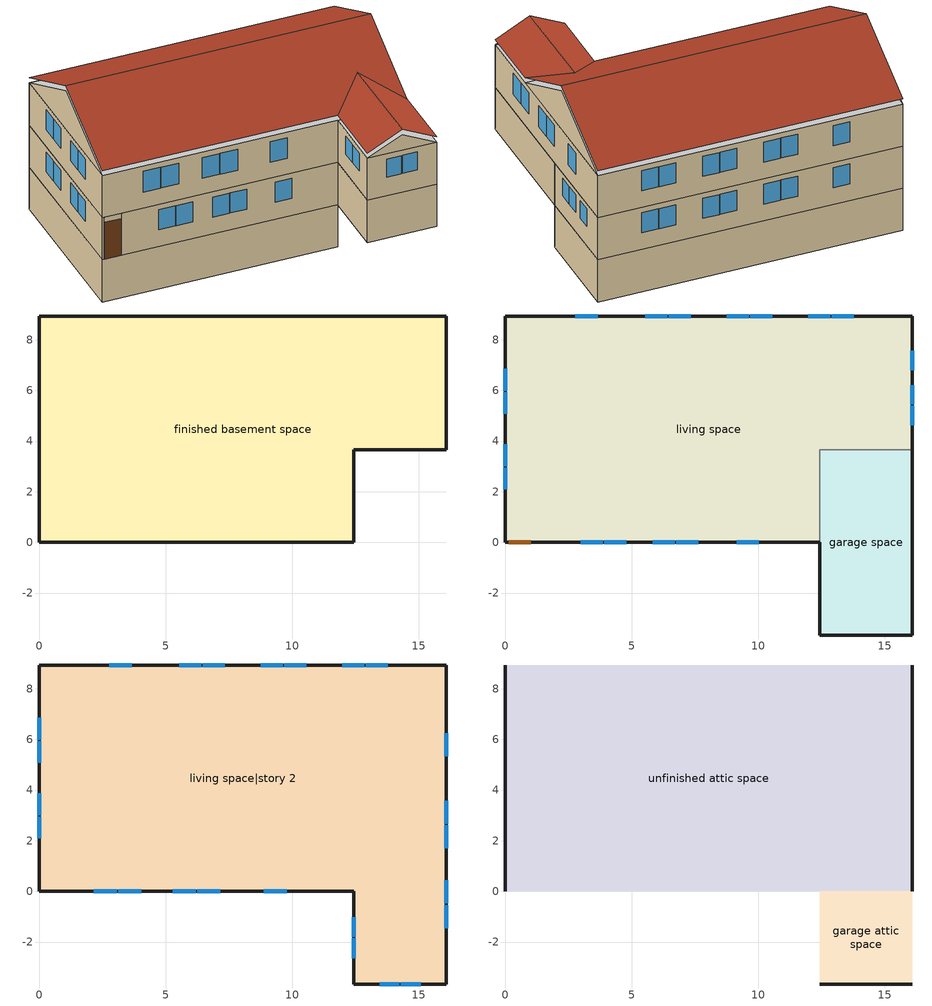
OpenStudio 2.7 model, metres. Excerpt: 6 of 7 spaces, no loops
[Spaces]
finished basement space
 floor foundation (FloorFndGrndFinB): 0,0 0,8.94 16.09,8.94 16.09,3.66 12.43,3.66 12.43,0 z-2.44
 wall foundation (WallFndGrndFinB): 0,8.94 0,0 12.43,0 12.43,3.66 16.09,3.66 16.09,8.94 0,8.94 z-2.44:0
garage space
 floor foundation (FloorFndGrndUnfinSlab): 12.43,-3.66 12.43,3.66 16.09,3.66 16.09,-3.66 z0
 wall outside (WallExtUninsUnfin): 12.43,0 12.43,-3.66 16.09,-3.66 16.09,3.66 z0:2.44
 wall to living space (WallIntFinInsUnfin Reversed): 16.09,3.66 12.43,3.66 12.43,0 z0:2.44
living space
 floor to finished basement space (FloorFinUninsFin): 0,0 0,8.94 16.09,8.94 16.09,3.66 12.43,3.66 12.43,0 z0
 wall outside (WallExtInsFin): 16.09,3.66 16.09,8.94 0,8.94 0,0 0.13,0 1.05,0 12.43,0 z0:2.44
 window (WindowConstruction): 3,0 3.86,0 / 3.92,0 4.79,0 / 5.84,0 6.71,0 / 6.77,0 7.64,0 / 9.15,0 10.02,0 z0.98:2.13; 13.77,8.94 12.9,8.94 / 12.84,8.94 11.97,8.94 / 10.55,8.94 9.68,8.94 / 9.62,8.94 8.75,8.94 / 7.34,8.94 6.47,8.94 / 6.41,8.94 5.54,8.94 / 3.65,8.94 2.78,8.94 z0.97:2.13; 0,6.85 0,5.99 / 0,5.93 0,5.07 / 0,3.87 0,3.01 / 0,2.95 0,2.09 z0.99:2.13; 16.09,4.63 16.09,5.39 / 16.09,5.45 16.09,6.21 / 16.09,6.8 16.09,7.56 z1.12:2.13
 door (Door): 0.15,0 1.02,0 z0:2.13
living space|story 2
 floor to garage space (FloorFinInsUnfin): 16.09,3.66 16.09,-3.66 12.43,-3.66 12.43,3.66 z2.44
 floor to living space (FloorFinUninsFin): 16.09,8.94 16.09,3.66 12.43,3.66 12.43,0 0,0 0,8.94 z2.44
 wall outside (WallExtInsFin): 0,8.94 0,0 12.43,0 12.43,-3.66 16.09,-3.66 16.09,8.94 0,8.94 z2.44:4.88
 window (WindowConstruction): 2.17,0 3.08,0 / 3.14,0 4.05,0 / 5.28,0 6.19,0 / 6.25,0 7.15,0 / 8.87,0 9.78,0 / 16.09,-1.45 16.09,-0.54 / 16.09,-0.48 16.09,0.43 / 16.09,1.7 16.09,2.61 / 16.09,2.67 16.09,3.58 / 16.09,5.33 16.09,6.24 z3.36:4.57; 13.45,-3.66 14.23,-3.66 / 14.29,-3.66 15.07,-3.66 / 12.43,-1.02 12.43,-1.8 / 12.43,-1.86 12.43,-2.64 z3.54:4.57; 13.77,8.94 12.9,8.94 / 12.84,8.94 11.97,8.94 / 10.55,8.94 9.68,8.94 / 9.62,8.94 8.75,8.94 / 7.34,8.94 6.47,8.94 / 6.41,8.94 5.54,8.94 / 3.65,8.94 2.78,8.94 z3.41:4.57; 0,6.85 0,5.99 / 0,5.93 0,5.07 / 0,3.87 0,3.01 / 0,2.95 0,2.09 z3.43:4.57
unfinished attic space
 floor to living space|story 2 (FloorFinInsUnfinAttic): 16.09,8.94 16.09,0 0,0 0,8.94 z4.88
 wall outside (WallExtUninsUnfin): 0,4.47,7.11 0,8.94,4.88 0,0,4.88; 16.09,4.47,7.11 16.09,0,4.88 16.09,8.94,4.88
 roof outside (RoofUnfinInsExt): 0,4.47,7.42 16.09,4.47,7.42 16.09,8.94,5.18 0,8.94,5.18; 0,4.47,7.42 0,0,5.18 12.43,0,5.18 14.26,1.83,6.1 16.09,0,5.18 16.09,4.47,7.42
garage attic space
 floor to living space|story 2 (FloorFinInsUnfinAttic): 12.43,-3.66 12.43,0 16.09,0 16.09,-3.66 z4.88
 wall outside (WallExtUninsUnfin): 12.43,-3.66,4.88 16.09,-3.66,4.88 14.26,-3.66,5.79
 roof outside (RoofUnfinInsExt): 12.43,0,5.18 12.43,-3.66,5.18 14.26,-3.66,6.1 14.26,1.83,6.1; 16.09,0,5.18 14.26,1.83,6.1 14.26,-3.66,6.1 16.09,-3.66,5.18
[Material] Roughness=Rough
Name | Thickness {m} | Conductivity {W/m-K} | Density {kg/m3} | Specific Heat {J/kg-K} | Thermal Absorptance | Solar Absorptance | Visible Absorptance
FloorUAAdditionalCeilingIns | 0.12827 | 0.0411113 | 16.02 | 1046.75
FloorUATrussandIns | 0.0889 | 0.0436674 | 50.7834 | 1165.1
Drywall 0.5 in. | 0.0127 | 0.160291 | 801 | 837.4 | 0.9 | 0.5 | 0.1
RoofSheathing | 0.01905 | 0.115458 | 512.64 | 1214.23
FloorIns | 0.1397 | 0.0489548 | 106.365 | 1151.69
Wood Floor | 0.015875 | 0.115458 | 544.68 | 1214.23
Floor Covering | 0.0127 | 0.0433444 | 54.468 | 1339.84 | 0.9 | 0.9
FloorFinStudAndAirFloor | 0.1397 | 0.557395 | 67.691 | 1210.98
WallSheathing | 0.0127 | 0.115458 | 512.64 | 1214.23
WallCMU 1 | 0.1524 | 0.684745 | 1800.46 | 845.554
WallFurring 1 | 0.0254 | 0.133544 | 72.0382 | 1211.21
[Construction]
FloorFinInsUnfinAttic Reversed: Drywall 0.5 in., FloorUATrussandIns, FloorUAAdditionalCeilingIns
FloorFinInsUnfin Reversed: Floor Covering, Wood Floor, RoofSheathing, FloorIns
FloorFinUninsFin Reversed: Floor Covering, Wood Floor, RoofSheathing, FloorFinStudAndAirFloor, Drywall 0.5 in.
WallIntFinInsUnfin: WallSheathing, WallCMU 1, WallFurring 1
[Schedule:Ruleset]
Name | Default Day Schedule
res nv_1 temp schedule | Schedule Day 12
res nv_1 avail schedule | Schedule Day 13
res mv_1 range exhaust schedule | Schedule Day 14
res mv_1 bath exhaust schedule | Schedule Day 15
[Schedule:Day]
Schedule Day 12; Schedule Day 13; Schedule Day 14; Schedule Day 15: 24, 0, 0
res nv_1 temp schedule allday1; res nv_1 temp schedule allday2; res nv_1 temp schedule allday3; res nv_1 temp schedule allday4; res nv_1 temp schedule allday11; res nv_1 temp schedule allday12: 1, 0, 23.8889, 24, 0, 23.8889
res nv_1 temp schedule allday5; res nv_1 temp schedule allday6; res nv_1 temp schedule allday10: 24, 0, 22.2222
res nv_1 temp schedule allday7; res nv_1 temp schedule allday8; res nv_1 temp schedule allday9: 1, 0, 22.2222, 24, 0, 22.2222
res nv_1 availability schedule allday1 on; res nv_1 availability schedule allday1 on 1; res nv_1 availability schedule allday1 on 2; res nv_1 availability schedule allday1 on 3; res nv_1 availability schedule allday1 on 4; res nv_1 availability schedule allday1 on 5; res nv_1 availability schedule allday1 on 6; res nv_1 availability schedule allday1 on 7; res nv_1 availability schedule allday1 on 8; res nv_1 availability schedule allday1 on 9; res nv_1 availability schedule allday1 on 10; res nv_1 availability schedule allday1 on 11: 1, 0, 1, 2, 0, 1, 3, 0, 1, 4, 0, 1, 5, 0, 1, 6, 0, 1, 7, 0, 1, 8, 0, 1, 9, 0, 1, 10, 0, 1, 11, 0, 1, 12, 0, 1, 13, 0, 1, 14, 0, 1, 15, 0, 1, 16, 0, 1, 17, 0, 1, 18, 0, 1, 19, 0, 1, 20, 0, 1, 21, 0, 1, 22, 0, 1, 23, 0, 1, 24, 0, 1
res mv_1 range exhaust schedule allday1; res mv_1 range exhaust schedule allday2; res mv_1 range exhaust schedule allday3; res mv_1 range exhaust schedule allday4; res mv_1 range exhaust schedule allday5; res mv_1 range exhaust schedule allday6; res mv_1 range exhaust schedule allday7; res mv_1 range exhaust schedule allday8; res mv_1 range exhaust schedule allday9; res mv_1 range exhaust schedule allday10; res mv_1 range exhaust schedule allday11; res mv_1 range exhaust schedule allday12: 15, 0, 0, 16, 0, 1, 24, 0, 0
res mv_1 bath exhaust schedule allday1; res mv_1 bath exhaust schedule allday2; res mv_1 bath exhaust schedule allday3; res mv_1 bath exhaust schedule allday4; res mv_1 bath exhaust schedule allday5; res mv_1 bath exhaust schedule allday6; res mv_1 bath exhaust schedule allday7; res mv_1 bath exhaust schedule allday8; res mv_1 bath exhaust schedule allday9; res mv_1 bath exhaust schedule allday10; res mv_1 bath exhaust schedule allday11; res mv_1 bath exhaust schedule allday12: 4, 0, 0, 5, 0, 1, 24, 0, 0
[Schedule:Rule] Apply Monday=Yes; Apply Wednesday=Yes; Apply Friday=Yes; Date Specification Type=DateRange; Start Day=1
Name | Schedule Ruleset | Rule Order | Day Schedule | Apply Sunday | Apply Tuesday | Apply Thursday | Apply Saturday | Start Month | End Month | End Day
res nv_1 temp schedule allday ruleset1 | res nv_1 temp schedule | 11 | res nv_1 temp schedule allday1 | Yes | Yes | Yes | Yes | 1 | 1 | 31
res nv_1 temp schedule allday ruleset2 | res nv_1 temp schedule | 10 | res nv_1 temp schedule allday2 | Yes | Yes | Yes | Yes | 2 | 2 | 28
res nv_1 temp schedule allday ruleset3 | res nv_1 temp schedule | 9 | res nv_1 temp schedule allday3 | Yes | Yes | Yes | Yes | 3 | 3 | 31
res nv_1 temp schedule allday ruleset4 | res nv_1 temp schedule | 8 | res nv_1 temp schedule allday4 | Yes | Yes | Yes | Yes | 4 | 4 | 30
res nv_1 temp schedule allday ruleset5 | res nv_1 temp schedule | 7 | res nv_1 temp schedule allday5 | Yes | Yes | Yes | Yes | 5 | 5 | 31
res nv_1 temp schedule allday ruleset6 | res nv_1 temp schedule | 6 | res nv_1 temp schedule allday6 | Yes | Yes | Yes | Yes | 6 | 6 | 30
res nv_1 temp schedule allday ruleset7 | res nv_1 temp schedule | 5 | res nv_1 temp schedule allday7 | Yes | Yes | Yes | Yes | 7 | 7 | 31
res nv_1 temp schedule allday ruleset8 | res nv_1 temp schedule | 4 | res nv_1 temp schedule allday8 | Yes | Yes | Yes | Yes | 8 | 8 | 31
res nv_1 temp schedule allday ruleset9 | res nv_1 temp schedule | 3 | res nv_1 temp schedule allday9 | Yes | Yes | Yes | Yes | 9 | 9 | 30
res nv_1 temp schedule allday ruleset10 | res nv_1 temp schedule | 2 | res nv_1 temp schedule allday10 | Yes | Yes | Yes | Yes | 10 | 10 | 31
res nv_1 temp schedule allday ruleset11 | res nv_1 temp schedule | 1 | res nv_1 temp schedule allday11 | Yes | Yes | Yes | Yes | 11 | 11 | 30
res nv_1 temp schedule allday ruleset12 | res nv_1 temp schedule | 0 | res nv_1 temp schedule allday12 | Yes | Yes | Yes | Yes | 12 | 12 | 31
res nv_1 availability schedule allday ruleset1 on | res nv_1 avail schedule | 11 | res nv_1 availability schedule allday1 on |  |  |  |  | 1 | 1 | 31
res nv_1 availability schedule allday ruleset2 on | res nv_1 avail schedule | 10 | res nv_1 availability schedule allday1 on 1 |  |  |  |  | 2 | 2 | 28
res nv_1 availability schedule allday ruleset3 on | res nv_1 avail schedule | 9 | res nv_1 availability schedule allday1 on 2 |  |  |  |  | 3 | 3 | 31
res nv_1 availability schedule allday ruleset4 on | res nv_1 avail schedule | 8 | res nv_1 availability schedule allday1 on 3 |  |  |  |  | 4 | 4 | 30
res nv_1 availability schedule allday ruleset5 on | res nv_1 avail schedule | 7 | res nv_1 availability schedule allday1 on 4 |  |  |  |  | 5 | 5 | 31
res nv_1 availability schedule allday ruleset6 on | res nv_1 avail schedule | 6 | res nv_1 availability schedule allday1 on 5 |  |  |  |  | 6 | 6 | 30
res nv_1 availability schedule allday ruleset7 on | res nv_1 avail schedule | 5 | res nv_1 availability schedule allday1 on 6 |  |  |  |  | 7 | 7 | 31
res nv_1 availability schedule allday ruleset8 on | res nv_1 avail schedule | 4 | res nv_1 availability schedule allday1 on 7 |  |  |  |  | 8 | 8 | 31
res nv_1 availability schedule allday ruleset9 on | res nv_1 avail schedule | 3 | res nv_1 availability schedule allday1 on 8 |  |  |  |  | 9 | 9 | 30
res nv_1 availability schedule allday ruleset10 on | res nv_1 avail schedule | 2 | res nv_1 availability schedule allday1 on 9 |  |  |  |  | 10 | 10 | 31
res nv_1 availability schedule allday ruleset11 on | res nv_1 avail schedule | 1 | res nv_1 availability schedule allday1 on 10 |  |  |  |  | 11 | 11 | 30
res nv_1 availability schedule allday ruleset12 on | res nv_1 avail schedule | 0 | res nv_1 availability schedule allday1 on 11 |  |  |  |  | 12 | 12 | 31
res mv_1 range exhaust schedule allday ruleset1 | res mv_1 range exhaust schedule | 11 | res mv_1 range exhaust schedule allday1 | Yes | Yes | Yes | Yes | 1 | 1 | 31
res mv_1 range exhaust schedule allday ruleset2 | res mv_1 range exhaust schedule | 10 | res mv_1 range exhaust schedule allday2 | Yes | Yes | Yes | Yes | 2 | 2 | 28
res mv_1 range exhaust schedule allday ruleset3 | res mv_1 range exhaust schedule | 9 | res mv_1 range exhaust schedule allday3 | Yes | Yes | Yes | Yes | 3 | 3 | 31
res mv_1 range exhaust schedule allday ruleset4 | res mv_1 range exhaust schedule | 8 | res mv_1 range exhaust schedule allday4 | Yes | Yes | Yes | Yes | 4 | 4 | 30
res mv_1 range exhaust schedule allday ruleset5 | res mv_1 range exhaust schedule | 7 | res mv_1 range exhaust schedule allday5 | Yes | Yes | Yes | Yes | 5 | 5 | 31
res mv_1 range exhaust schedule allday ruleset6 | res mv_1 range exhaust schedule | 6 | res mv_1 range exhaust schedule allday6 | Yes | Yes | Yes | Yes | 6 | 6 | 30
res mv_1 range exhaust schedule allday ruleset7 | res mv_1 range exhaust schedule | 5 | res mv_1 range exhaust schedule allday7 | Yes | Yes | Yes | Yes | 7 | 7 | 31
res mv_1 range exhaust schedule allday ruleset8 | res mv_1 range exhaust schedule | 4 | res mv_1 range exhaust schedule allday8 | Yes | Yes | Yes | Yes | 8 | 8 | 31
res mv_1 range exhaust schedule allday ruleset9 | res mv_1 range exhaust schedule | 3 | res mv_1 range exhaust schedule allday9 | Yes | Yes | Yes | Yes | 9 | 9 | 30
res mv_1 range exhaust schedule allday ruleset10 | res mv_1 range exhaust schedule | 2 | res mv_1 range exhaust schedule allday10 | Yes | Yes | Yes | Yes | 10 | 10 | 31
res mv_1 range exhaust schedule allday ruleset11 | res mv_1 range exhaust schedule | 1 | res mv_1 range exhaust schedule allday11 | Yes | Yes | Yes | Yes | 11 | 11 | 30
res mv_1 range exhaust schedule allday ruleset12 | res mv_1 range exhaust schedule | 0 | res mv_1 range exhaust schedule allday12 | Yes | Yes | Yes | Yes | 12 | 12 | 31
res mv_1 bath exhaust schedule allday ruleset1 | res mv_1 bath exhaust schedule | 11 | res mv_1 bath exhaust schedule allday1 | Yes | Yes | Yes | Yes | 1 | 1 | 31
res mv_1 bath exhaust schedule allday ruleset2 | res mv_1 bath exhaust schedule | 10 | res mv_1 bath exhaust schedule allday2 | Yes | Yes | Yes | Yes | 2 | 2 | 28
res mv_1 bath exhaust schedule allday ruleset3 | res mv_1 bath exhaust schedule | 9 | res mv_1 bath exhaust schedule allday3 | Yes | Yes | Yes | Yes | 3 | 3 | 31
res mv_1 bath exhaust schedule allday ruleset4 | res mv_1 bath exhaust schedule | 8 | res mv_1 bath exhaust schedule allday4 | Yes | Yes | Yes | Yes | 4 | 4 | 30
res mv_1 bath exhaust schedule allday ruleset5 | res mv_1 bath exhaust schedule | 7 | res mv_1 bath exhaust schedule allday5 | Yes | Yes | Yes | Yes | 5 | 5 | 31
res mv_1 bath exhaust schedule allday ruleset6 | res mv_1 bath exhaust schedule | 6 | res mv_1 bath exhaust schedule allday6 | Yes | Yes | Yes | Yes | 6 | 6 | 30
res mv_1 bath exhaust schedule allday ruleset7 | res mv_1 bath exhaust schedule | 5 | res mv_1 bath exhaust schedule allday7 | Yes | Yes | Yes | Yes | 7 | 7 | 31
res mv_1 bath exhaust schedule allday ruleset8 | res mv_1 bath exhaust schedule | 4 | res mv_1 bath exhaust schedule allday8 | Yes | Yes | Yes | Yes | 8 | 8 | 31
res mv_1 bath exhaust schedule allday ruleset9 | res mv_1 bath exhaust schedule | 3 | res mv_1 bath exhaust schedule allday9 | Yes | Yes | Yes | Yes | 9 | 9 | 30
res mv_1 bath exhaust schedule allday ruleset10 | res mv_1 bath exhaust schedule | 2 | res mv_1 bath exhaust schedule allday10 | Yes | Yes | Yes | Yes | 10 | 10 | 31
res mv_1 bath exhaust schedule allday ruleset11 | res mv_1 bath exhaust schedule | 1 | res mv_1 bath exhaust schedule allday11 | Yes | Yes | Yes | Yes | 11 | 11 | 30
res mv_1 bath exhaust schedule allday ruleset12 | res mv_1 bath exhaust schedule | 0 | res mv_1 bath exhaust schedule allday12 | Yes | Yes | Yes | Yes | 12 | 12 | 31
